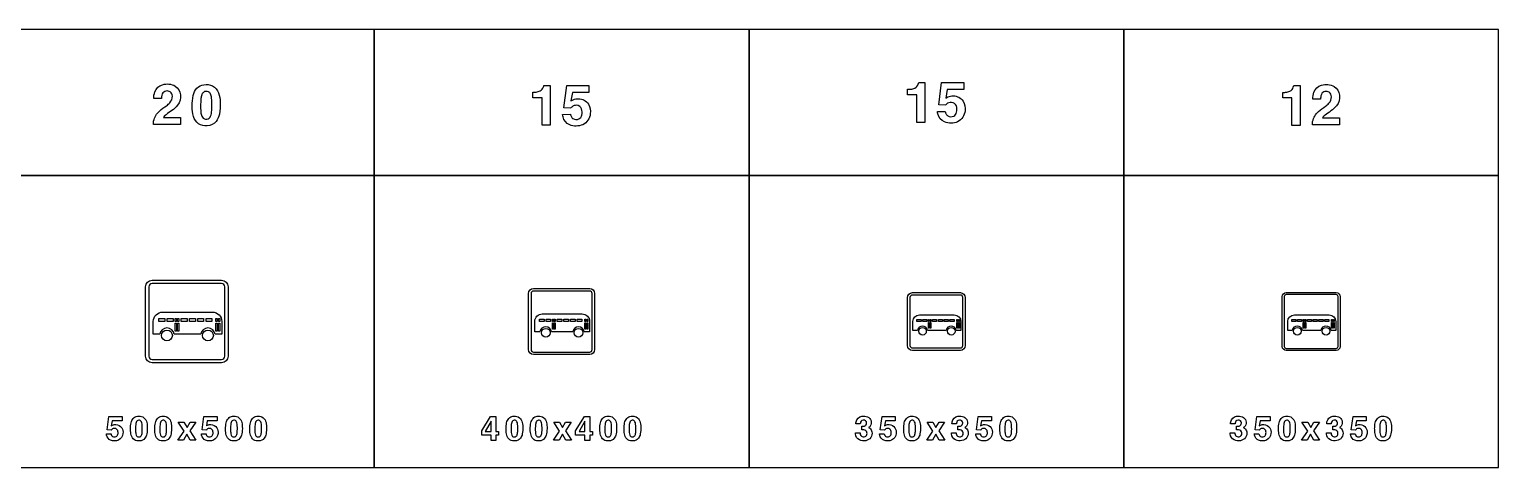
# Model space of a CAD drawing. Extents: x 0 to 18160, y 0 to 2655.
# Drawn here: x 9262 to 18160, y 0 to 2655 of the extents above; entities that cross this region are included whole.
import ezdxf

# ---------------------------------------------------------------- set-up
doc = ezdxf.new("R2010")
doc.units = 0
doc.header["$MEASUREMENT"] = 0

msp = doc.modelspace()

# ---------------------------------------------------------------- linework, layer by layer
for points in [[(9080, 1770), (11350, 1770), (11350, 2655), (9080, 2655)], [(11350, 1770), (13620, 1770), (13620, 2655), (11350, 2655)], [(13620, 1770), (15890, 1770), (15890, 2655), (13620, 2655)], [(15890, 1770), (18160, 1770), (18160, 2655), (15890, 2655)], [(9080, 0), (11350, 0), (11350, 1770), (9080, 1770)], [(11350, 0), (13620, 0), (13620, 1770), (11350, 1770)], [(13620, 0), (15890, 0), (15890, 1770), (13620, 1770)], [(15890, 0), (18160, 0), (18160, 1770), (15890, 1770)], [(10046.5, 884.808), (10046.5, 902.454), (10081.8, 902.454), (10081.8, 884.808)], [(10096.8, 884.808), (10096.8, 902.454), (10132.1, 902.454), (10132.1, 884.808)], [(10145.2, 884.808), (10145.2, 902.454), (10153, 902.454), (10153, 884.808)], [(10159.6, 884.808), (10159.6, 902.454), (10167.4, 902.454), (10167.4, 884.808)], [(10181.8, 884.808), (10181.8, 902.454), (10217.1, 902.454), (10217.1, 884.808)], [(10232.1, 884.808), (10232.1, 902.454), (10267.4, 902.454), (10267.4, 884.808)], [(10281.8, 884.808), (10281.8, 902.454), (10317.1, 902.454), (10317.1, 884.808)], [(10332.1, 884.808), (10332.1, 902.454), (10367.4, 902.454), (10367.4, 884.808)], [(10390.3, 884.808), (10390.3, 902.454), (10398.1, 902.454), (10398.1, 884.808)], [(10406.6, 884.808), (10406.6, 902.454), (10414.5, 902.454), (10414.5, 884.808)], [(12350.2, 884.846), (12350.2, 898.963), (12378.4, 898.963), (12378.4, 884.846)], [(12390.5, 884.846), (12390.5, 898.963), (12418.7, 898.963), (12418.7, 884.846)], [(12429.2, 884.846), (12429.2, 898.963), (12435.4, 898.963), (12435.4, 884.846)], [(12440.7, 884.846), (12440.7, 898.963), (12446.9, 898.963), (12446.9, 884.846)], [(12458.4, 884.846), (12458.4, 898.963), (12486.7, 898.963), (12486.7, 884.846)], [(12498.7, 884.846), (12498.7, 898.963), (12526.9, 898.963), (12526.9, 884.846)], [(12538.4, 884.846), (12538.4, 898.963), (12566.7, 898.963), (12566.7, 884.846)], [(12578.7, 884.846), (12578.7, 898.963), (12606.9, 898.963), (12606.9, 884.846)], [(12625.2, 884.846), (12625.2, 898.963), (12631.5, 898.963), (12631.5, 884.846)], [(12638.3, 884.846), (12638.3, 898.963), (12644.6, 898.963), (12644.6, 884.846)], [(14637.1, 884.865), (14637.1, 897.218), (14661.8, 897.218), (14661.8, 884.865)], [(14672.3, 884.865), (14672.3, 897.218), (14697, 897.218), (14697, 884.865)], [(14706.1, 884.865), (14706.1, 897.218), (14711.6, 897.218), (14711.6, 884.865)], [(14716.2, 884.865), (14716.2, 897.218), (14721.7, 897.218), (14721.7, 884.865)], [(14731.8, 884.865), (14731.8, 897.218), (14756.5, 897.218), (14756.5, 884.865)], [(14767, 884.865), (14767, 897.218), (14791.7, 897.218), (14791.7, 884.865)], [(14801.8, 884.865), (14801.8, 897.218), (14826.5, 897.218), (14826.5, 884.865)], [(14837, 884.865), (14837, 897.218), (14861.7, 897.218), (14861.7, 884.865)], [(14877.7, 884.865), (14877.7, 897.218), (14883.2, 897.218), (14883.2, 884.865)], [(14889.1, 884.865), (14889.1, 897.218), (14894.6, 897.218), (14894.6, 884.865)], [(16907.1, 884.865), (16907.1, 897.218), (16931.8, 897.218), (16931.8, 884.865)], [(16942.3, 884.865), (16942.3, 897.218), (16967, 897.218), (16967, 884.865)], [(16976.1, 884.865), (16976.1, 897.218), (16981.6, 897.218), (16981.6, 884.865)], [(16986.2, 884.865), (16986.2, 897.218), (16991.7, 897.218), (16991.7, 884.865)], [(17001.8, 884.865), (17001.8, 897.218), (17026.5, 897.218), (17026.5, 884.865)], [(17037, 884.865), (17037, 897.218), (17061.7, 897.218), (17061.7, 884.865)], [(17071.8, 884.865), (17071.8, 897.218), (17096.5, 897.218), (17096.5, 884.865)], [(17107, 884.865), (17107, 897.218), (17131.7, 897.218), (17131.7, 884.865)], [(17147.7, 884.865), (17147.7, 897.218), (17153.2, 897.218), (17153.2, 884.865)], [(17159.1, 884.865), (17159.1, 897.218), (17164.6, 897.218), (17164.6, 884.865)], [(10145.2, 827.199), (10145.2, 875.635), (10153, 875.635), (10153, 827.199)], [(10159.6, 827.199), (10159.6, 875.635), (10167.4, 875.635), (10167.4, 827.199)], [(10390.3, 827.199), (10390.3, 875.635), (10398.1, 875.635), (10398.1, 827.199)], [(10406.6, 827.199), (10406.6, 875.635), (10414.5, 875.635), (10414.5, 827.199)], [(12429.2, 838.759), (12429.2, 877.508), (12435.4, 877.508), (12435.4, 838.759)], [(12440.7, 838.759), (12440.7, 877.508), (12446.9, 877.508), (12446.9, 838.759)], [(12625.2, 838.759), (12625.2, 877.508), (12631.5, 877.508), (12631.5, 838.759)], [(12638.3, 838.759), (12638.3, 877.508), (12644.6, 877.508), (12644.6, 838.759)], [(14706.1, 844.539), (14706.1, 878.444), (14711.6, 878.444), (14711.6, 844.539)], [(14716.2, 844.539), (14716.2, 878.444), (14721.7, 878.444), (14721.7, 844.539)], [(14877.7, 844.539), (14877.7, 878.444), (14883.2, 878.444), (14883.2, 844.539)], [(14889.1, 844.539), (14889.1, 878.444), (14894.6, 878.444), (14894.6, 844.539)], [(16976.1, 844.539), (16976.1, 878.444), (16981.6, 878.444), (16981.6, 844.539)], [(16986.2, 844.539), (16986.2, 878.444), (16991.7, 878.444), (16991.7, 844.539)], [(17147.7, 844.539), (17147.7, 878.444), (17153.2, 878.444), (17153.2, 844.539)], [(17159.1, 844.539), (17159.1, 878.444), (17164.6, 878.444), (17164.6, 844.539)], [(10198.2, 221.797), (10163.1, 276.346), (10197.9, 276.346), (10216.2, 242.294), (10234.9, 276.346), (10269, 276.346), (10233.5, 222.318), (10270, 166.299), (10235.4, 166.299), (10215.6, 202.389), (10195.2, 166.299), (10161, 166.299)], [(12001, 222.096), (12055.2, 309.963), (12087.1, 309.963), (12087.1, 219.228), (12103.3, 219.228), (12103.3, 196.409), (12087.1, 196.409), (12087.1, 165.058), (12058.6, 165.058), (12058.6, 196.409), (12001, 196.409)], [(12058.6, 280.769), (12022.6, 219.228), (12058.6, 219.228)], [(12472.5, 221.797), (12437.4, 276.346), (12472.2, 276.346), (12490.5, 242.294), (12509.2, 276.346), (12543.3, 276.346), (12507.8, 222.318), (12544.3, 166.299), (12509.7, 166.299), (12489.9, 202.389), (12469.5, 166.299), (12435.3, 166.299)], [(12569, 222.114), (12623.3, 309.981), (12655.1, 309.981), (12655.1, 219.246), (12671.3, 219.246), (12671.3, 196.427), (12655.1, 196.427), (12655.1, 165.076), (12626.6, 165.076), (12626.6, 196.427), (12569, 196.427)], [(12626.6, 280.787), (12590.6, 219.246), (12626.6, 219.246)], [(14734.2, 221.783), (14699.1, 276.332), (14733.9, 276.332), (14752.1, 242.28), (14770.8, 276.333), (14805, 276.333), (14769.4, 222.304), (14806, 166.285), (14771.4, 166.285), (14751.6, 202.375), (14731.2, 166.285), (14697, 166.285)], [(17004.2, 221.783), (16969.1, 276.332), (17003.9, 276.332), (17022.1, 242.28), (17040.8, 276.333), (17075, 276.333), (17039.4, 222.304), (17076, 166.285), (17041.4, 166.285), (17021.6, 202.375), (17001.2, 166.285), (16967, 166.285)]]:
    msp.add_lwpolyline(points, close=True)
for points in [[(10012.9, 2078.85, -0.0640343), (10014.2, 2099.78, -0.161687), (10050, 2160.33, -0.0283718), (10091.8, 2192.71, 0.0545111), (10112.7, 2210.64, 0.192461), (10127.7, 2250.18, 0.234238), (10114.1, 2276.56, 0.196223), (10088.8, 2281.34, 0.252425), (10066.8, 2264.16, 0.0856617), (10062.7, 2247.14, 0.0202329), (10062, 2235.45), (10015.3, 2235.45, -0.0983795), (10021.4, 2276.76, -0.245047), (10067.6, 2319.89, -0.207102), (10144.5, 2311.55, -0.233443), (10177, 2259.22, -0.20961), (10158.8, 2195.04, -0.0785124), (10124.9, 2163.57, 0.0107372), (10089.1, 2137.78, 0.0665092), (10073.2, 2121.74), (10177.7, 2121.74), (10177.7, 2078.85)], [(10247.9, 2191.49, -0.0563084), (10253.9, 2254.33, -0.130301), (10276.1, 2298.12, -0.174843), (10317.9, 2319.53, -0.147552), (10371, 2312.9, -0.192146), (10407.8, 2269.73, -0.0833996), (10417.1, 2212.7, -0.0545507), (10412.1, 2141.92, -0.116773), (10393, 2097.85, -0.221099), (10338.1, 2070.16, -0.162564), (10286.7, 2082.68, -0.174743), (10255.4, 2128.1, -0.0640867), (10247.9, 2186.79)], [(12310.9, 2274.45), (12324.1, 2274.45, 0.0261527), (12330.1, 2275.12, 0.0824327), (12354.9, 2282.34, 0.211118), (12374.9, 2306.08, 0.0230957), (12377.6, 2315.99), (12415.7, 2315.99), (12415.7, 2074.01), (12367.1, 2074.01), (12367.1, 2241.03), (12310.9, 2241.03)], [(12491, 2139), (12538, 2140.78, 0.0452719), (12544.4, 2124.55, 0.0567733), (12549.1, 2117.67, 0.070207), (12553.5, 2114.2, 0.264984), (12589.6, 2112.3, 0.20748), (12607, 2135.41, 0.147389), (12605.8, 2173.44, 0.308532), (12576.4, 2194.85, 0.215743), (12546.7, 2184.62, 0.028781), (12541.3, 2178.38), (12498.7, 2180.39), (12516.5, 2315.07), (12650.5, 2315.07), (12650.5, 2273.2), (12550.1, 2273.2), (12541.1, 2221.19, -0.0211252), (12554.1, 2228.73, -0.121371), (12587.4, 2234.58, -0.244671), (12647.2, 2202.63, -0.173069), (12658.8, 2143.5, -0.256779), (12613.6, 2077.51, -0.199585), (12534, 2076.44, -0.245625), (12493.7, 2125.34, -0.0170062)], [(14580.9, 2291.94), (14594, 2291.94, 0.0261527), (14600.1, 2292.61, 0.0824327), (14624.9, 2299.84, 0.211118), (14644.9, 2323.58, 0.0230957), (14647.6, 2333.49), (14685.7, 2333.49), (14685.7, 2091.51), (14637.1, 2091.51), (14637.1, 2258.53), (14580.9, 2258.53)], [(14761, 2156.5), (14808, 2158.28, 0.0452719), (14814.4, 2142.04, 0.0567733), (14819.1, 2135.17, 0.070207), (14823.5, 2131.7, 0.264984), (14859.6, 2129.8, 0.20748), (14877, 2152.9, 0.147389), (14875.8, 2190.94, 0.308532), (14846.4, 2212.34, 0.215743), (14816.7, 2202.11, 0.028781), (14811.3, 2195.87), (14768.7, 2197.89), (14786.5, 2332.56), (14920.5, 2332.56), (14920.5, 2290.7), (14820.1, 2290.7), (14811.1, 2238.69, -0.0211252), (14824, 2246.23, -0.121371), (14857.4, 2252.08, -0.244671), (14917.2, 2220.12, -0.173069), (14928.7, 2161, -0.256779), (14883.6, 2095.01, -0.199585), (14804, 2093.94, -0.245625), (14763.7, 2142.83, -0.0170062)], [(16852.4, 2273.43), (16865.5, 2273.43, 0.0261527), (16871.5, 2274.1, 0.0824327), (16896.4, 2281.32, 0.211118), (16916.4, 2305.06, 0.0230957), (16919, 2314.97), (16957.1, 2314.97), (16957.1, 2072.99), (16908.5, 2072.99), (16908.5, 2240.01), (16852.4, 2240.01)], [(17032.5, 2075.98, -0.0640343), (17033.8, 2096.92, -0.161687), (17069.6, 2157.46, -0.0283718), (17111.4, 2189.85, 0.0545111), (17132.3, 2207.78, 0.192461), (17147.3, 2247.31, 0.234238), (17133.7, 2273.69, 0.196223), (17108.4, 2278.47, 0.252425), (17086.4, 2261.29, 0.0856617), (17082.3, 2244.27, 0.0202329), (17081.6, 2232.58), (17034.9, 2232.58, -0.0983795), (17041, 2273.89, -0.245047), (17087.1, 2317.02, -0.207102), (17164.1, 2308.69, -0.233443), (17196.6, 2256.36, -0.20961), (17178.4, 2192.18, -0.0785124), (17144.5, 2160.7, 0.0107372), (17108.7, 2134.91, 0.0665092), (17092.8, 2118.88), (17197.3, 2118.88), (17197.3, 2075.98)], [(10299.2, 2160.96, 0.0124589), (10299.8, 2154.64, 0.0668192), (10305.4, 2129.25, 0.615362), (10356.3, 2123.64, 0.0726881), (10361.7, 2136.67, 0.0588562), (10366.4, 2173.95, 0.0389037), (10364.8, 2240.94, 0.084671), (10358.2, 2264.28, 0.156013), (10346.8, 2276.44, 0.143208), (10331, 2279.4, 0.172584), (10315.3, 2273.2, 0.132565), (10305.3, 2257.64, 0.0498315), (10300.8, 2235.92, 0.0368731)], [(10005, 635, -0.414213), (9965, 675), (9965, 1095, -0.414213), (10005, 1135), (10425, 1135, -0.414213), (10465, 1095), (10465, 675, -0.414213), (10425, 635)], [(10005, 655), (10425, 655, 0.414213), (10445, 675), (10445, 1095, 0.414213), (10425, 1115), (10005, 1115, 0.414213), (9985, 1095), (9985, 675, 0.414213)], [(12315, 685, -0.414213), (12285, 715), (12285, 1055, -0.414213), (12315, 1085), (12655, 1085, -0.414213), (12685, 1055), (12685, 715, -0.414213), (12655, 685)], [(12315, 700), (12655, 700, 0.414213), (12670, 715), (12670, 1055, 0.414213), (12655, 1070), (12315, 1070, 0.414213), (12300, 1055), (12300, 715, 0.414213)], [(14610, 710, -0.414213), (14580, 740), (14580, 1030, -0.414213), (14610, 1060), (14900, 1060, -0.414213), (14930, 1030), (14930, 740, -0.414213), (14900, 710)], [(14610, 725), (14900, 725, 0.414213), (14915, 740), (14915, 1030, 0.414213), (14900, 1045), (14610, 1045, 0.414213), (14595, 1030), (14595, 740, 0.414213)], [(16874, 710, -0.414213), (16850, 734), (16850, 1036, -0.414213), (16874, 1060), (17176, 1060, -0.414213), (17200, 1036), (17200, 734, -0.414213), (17176, 710)], [(16874, 722), (17176, 722, 0.414213), (17188, 734), (17188, 1036, 0.414213), (17176, 1048), (16874, 1048, 0.414213), (16862, 1036), (16862, 734, 0.414213)], [(10386.7, 808.312, 0.862339), (10299.3, 808.308), (10298.8, 808.306), (10138.6, 808.309, 0.862339), (10051.2, 808.308), (10011.9, 808.305), (10011.9, 885.234, -0.413958), (10069, 942.362), (10369.9, 942.362, -0.413931), (10427, 885.234), (10426.9, 808.305)], [(12622.4, 823.65, 0.862339), (12552.3, 823.646), (12423.9, 823.647, 0.862339), (12354, 823.646), (12322.5, 823.644), (12322.5, 885.187, -0.413958), (12368.2, 930.889), (12608.9, 930.889, -0.413931), (12654.6, 885.187), (12654.5, 823.644)], [(14875.2, 831.318, 0.862339), (14813.8, 831.315), (14701.5, 831.316, 0.862339), (14640.3, 831.315), (14612.8, 831.314), (14612.8, 885.164, -0.413958), (14652.8, 925.153), (14863.4, 925.153, -0.413931), (14903.4, 885.164), (14903.3, 831.314)], [(17145.2, 831.318, 0.862339), (17083.8, 831.315), (16971.5, 831.316, 0.862339), (16910.3, 831.315), (16882.8, 831.314), (16882.8, 885.164, -0.413958), (16922.8, 925.153), (17133.4, 925.153, -0.413931), (17173.4, 885.164), (17173.3, 831.314)], [(10062, 800.625, -1), (10127.7, 800.625, -1)], [(10310.2, 800.625, -1), (10375.9, 800.625, -1)], [(12362.6, 817.5, -1), (12415.2, 817.5, -1)], [(12561.1, 817.5, -1), (12613.7, 817.5, -1)], [(14647.9, 825.938, -1), (14693.9, 825.938, -1)], [(14821.6, 825.938, -1), (14867.6, 825.938, -1)], [(16917.9, 825.938, -1), (16963.9, 825.938, -1)], [(17091.6, 825.938, -1), (17137.6, 825.938, -1)], [(9727.75, 203.882), (9755.92, 204.948, 0.0452719), (9759.76, 195.209, 0.0567733), (9762.6, 191.086, 0.070207), (9765.26, 189, 0.264984), (9786.87, 187.863, 0.20748), (9797.32, 201.726, 0.147389), (9796.63, 224.545, 0.308532), (9779, 237.389, 0.215743), (9761.13, 231.252, 0.028781), (9757.91, 227.507), (9732.34, 228.716), (9743.03, 309.522), (9823.46, 309.522), (9823.46, 284.403), (9763.2, 284.403), (9757.82, 253.195, -0.0211252), (9765.57, 257.721, -0.121371), (9785.57, 261.228, -0.244671), (9821.44, 242.057, -0.173069), (9828.39, 206.583, -0.256779), (9801.28, 166.986, -0.199585), (9753.55, 166.346, -0.245625), (9729.38, 195.683, -0.0170062)], [(9874.18, 234.284, -0.0563084), (9877.8, 271.986, -0.130301), (9891.12, 298.265, -0.174843), (9916.22, 311.109, -0.147552), (9948.09, 307.128, -0.192146), (9970.17, 281.228, -0.0833996), (9975.72, 247.01, -0.0545507), (9972.71, 204.545, -0.116773), (9961.26, 178.1, -0.221099), (9928.35, 161.488, -0.162564), (9897.47, 169, -0.174743), (9878.71, 196.251, -0.0640867), (9874.23, 231.464)], [(9905.01, 215.967, 0.0124589), (9905.32, 212.175, 0.0668192), (9908.68, 196.938, 0.615362), (9939.23, 193.574, 0.0726881), (9942.5, 201.393, 0.0588562), (9945.32, 223.763, 0.0389037), (9944.34, 263.953, 0.084671), (9940.39, 277.957, 0.156013), (9933.52, 285.256, 0.143208), (9924.08, 287.033, 0.172584), (9914.63, 283.313, 0.132565), (9908.66, 273.976, 0.0498315), (9905.93, 260.943, 0.0368731)], [(10020.9, 234.284, -0.0563084), (10024.6, 271.986, -0.130301), (10037.9, 298.265, -0.174843), (10063, 311.109, -0.147552), (10094.8, 307.128, -0.192146), (10116.9, 281.227, -0.0833996), (10122.5, 247.009, -0.0545507), (10119.5, 204.545, -0.116773), (10108, 178.1, -0.221099), (10075.1, 161.488, -0.162564), (10044.2, 169, -0.174743), (10025.5, 196.251, -0.0640867), (10021, 231.465)], [(10051.8, 215.967, 0.0124589), (10052.1, 212.175, 0.0668192), (10055.4, 196.938, 0.615362), (10086, 193.574, 0.0726881), (10089.2, 201.393, 0.0588562), (10092.1, 223.763, 0.0389037), (10091.1, 263.953, 0.084671), (10087.1, 277.957, 0.156013), (10080.3, 285.256, 0.143208), (10070.8, 287.033, 0.172584), (10061.4, 283.313, 0.132565), (10055.4, 273.976, 0.0498315), (10052.7, 260.943, 0.0368731)], [(10303.3, 203.891), (10331.5, 204.957, 0.0452719), (10335.3, 195.218, 0.0567733), (10338.2, 191.095, 0.070207), (10340.8, 189.009, 0.264984), (10362.4, 187.872, 0.20748), (10372.9, 201.735, 0.147389), (10372.2, 224.554, 0.308532), (10354.6, 237.398, 0.215743), (10336.7, 231.261, 0.028781), (10333.5, 227.517), (10307.9, 228.725), (10318.6, 309.531), (10399, 309.531), (10399, 284.412), (10338.8, 284.412), (10333.4, 253.204, -0.0211252), (10341.1, 257.73, -0.121371), (10361.1, 261.237, -0.244671), (10397, 242.066, -0.173069), (10404, 206.592, -0.256779), (10376.8, 166.995, -0.199585), (10329.1, 166.355, -0.245625), (10305, 195.692, -0.0170062)], [(10449.7, 234.285, -0.0563084), (10453.4, 271.986, -0.130301), (10466.7, 298.266, -0.174843), (10491.8, 311.109, -0.147552), (10523.7, 307.128, -0.192146), (10545.7, 281.228, -0.0833996), (10551.3, 247.01, -0.0545507), (10548.3, 204.545, -0.116773), (10536.8, 178.1, -0.221099), (10503.9, 161.488, -0.162564), (10473, 169, -0.174743), (10454.3, 196.251, -0.0640867), (10449.8, 231.465)], [(10480.6, 215.967, 0.0124589), (10480.9, 212.176, 0.0668192), (10484.3, 196.939, 0.615362), (10514.8, 193.574, 0.0726881), (10518.1, 201.394, 0.0588562), (10520.9, 223.763, 0.0389037), (10519.9, 263.953, 0.084671), (10516, 277.958, 0.156013), (10509.1, 285.256, 0.143208), (10499.7, 287.033, 0.172584), (10490.2, 283.313, 0.132565), (10484.2, 273.977, 0.0498315), (10481.5, 260.943, 0.0368731)], [(10596.5, 234.275, -0.0563084), (10600.1, 271.977, -0.130301), (10613.4, 298.256, -0.174843), (10638.5, 311.1, -0.147552), (10670.4, 307.119, -0.192146), (10692.5, 281.219, -0.0833996), (10698, 247.001, -0.0545507), (10695, 204.536, -0.116773), (10683.6, 178.091, -0.221099), (10650.7, 161.479, -0.162564), (10619.8, 168.991, -0.174743), (10601, 196.242, -0.0640867), (10596.5, 231.455)], [(10627.3, 215.958, 0.0124589), (10627.6, 212.166, 0.0668192), (10631, 196.929, 0.615362), (10661.5, 193.565, 0.0726881), (10664.8, 201.384, 0.0588562), (10667.6, 223.754, 0.0389037), (10666.7, 263.944, 0.084671), (10662.7, 277.948, 0.156013), (10655.8, 285.247, 0.143208), (10646.4, 287.024, 0.172584), (10636.9, 283.304, 0.132565), (10631, 273.967, 0.0498315), (10628.2, 260.934, 0.0368731)], [(12148.5, 234.285, -0.0563084), (12152.1, 271.986, -0.130301), (12165.4, 298.266, -0.174843), (12190.5, 311.109, -0.147552), (12222.4, 307.128, -0.192146), (12244.5, 281.228, -0.0833996), (12250, 247.01, -0.0545507), (12247, 204.545, -0.116773), (12235.6, 178.1, -0.221099), (12202.7, 161.489, -0.162564), (12171.8, 169, -0.174743), (12153, 196.252, -0.0640867), (12148.5, 231.465)], [(12179.3, 215.967, 0.0124589), (12179.6, 212.176, 0.0668192), (12183, 196.939, 0.615362), (12213.5, 193.574, 0.0726881), (12216.8, 201.394, 0.0588562), (12219.6, 223.763, 0.0389037), (12218.6, 263.953, 0.084671), (12214.7, 277.958, 0.156013), (12207.8, 285.256, 0.143208), (12198.4, 287.034, 0.172584), (12188.9, 283.313, 0.132565), (12183, 273.977, 0.0498315), (12180.2, 260.943, 0.0368731)], [(12295.2, 234.285, -0.0563084), (12298.9, 271.986, -0.130301), (12312.2, 298.266, -0.174843), (12337.3, 311.109, -0.147552), (12369.1, 307.128, -0.192146), (12391.2, 281.228, -0.0833996), (12396.8, 247.01, -0.0545507), (12393.8, 204.545, -0.116773), (12382.3, 178.1, -0.221099), (12349.4, 161.489, -0.162564), (12318.5, 169.001, -0.174743), (12299.8, 196.252, -0.0640867), (12295.3, 231.465)], [(12326.1, 215.967, 0.0124589), (12326.4, 212.176, 0.0668192), (12329.7, 196.939, 0.615362), (12360.3, 193.574, 0.0726881), (12363.5, 201.394, 0.0588562), (12366.4, 223.763, 0.0389037), (12365.4, 263.953, 0.084671), (12361.4, 277.958, 0.156013), (12354.6, 285.256, 0.143208), (12345.1, 287.034, 0.172584), (12335.7, 283.313, 0.132565), (12329.7, 273.977, 0.0498315), (12327, 260.943, 0.0368731)], [(12716.5, 234.285, -0.0563084), (12720.1, 271.986, -0.130301), (12733.4, 298.265, -0.174843), (12758.5, 311.109, -0.147552), (12790.4, 307.128, -0.192146), (12812.5, 281.228, -0.0833996), (12818, 247.01, -0.0545507), (12815, 204.545, -0.116773), (12803.6, 178.1, -0.221099), (12770.7, 161.488, -0.162564), (12739.8, 169, -0.174743), (12721, 196.251, -0.0640867), (12716.5, 231.465)], [(12747.3, 215.967, 0.0124589), (12747.6, 212.176, 0.0668192), (12751, 196.939, 0.615362), (12781.5, 193.574, 0.0726881), (12784.8, 201.394, 0.0588562), (12787.6, 223.763, 0.0389037), (12786.7, 263.953, 0.084671), (12782.7, 277.957, 0.156013), (12775.8, 285.256, 0.143208), (12766.4, 287.033, 0.172584), (12757, 283.313, 0.132565), (12751, 273.976, 0.0498315), (12748.3, 260.943, 0.0368731)], [(12863.2, 234.275, -0.0563084), (12866.9, 271.977, -0.130301), (12880.2, 298.256, -0.174843), (12905.3, 311.1, -0.147552), (12937.2, 307.119, -0.192146), (12959.2, 281.218, -0.0833996), (12964.8, 247, -0.0545507), (12961.8, 204.536, -0.116773), (12950.3, 178.091, -0.221099), (12917.4, 161.479, -0.162564), (12886.5, 168.991, -0.174743), (12867.8, 196.242, -0.0640867), (12863.3, 231.455)], [(12894.1, 215.958, 0.0124589), (12894.4, 212.166, 0.0668192), (12897.8, 196.929, 0.615362), (12928.3, 193.565, 0.0726881), (12931.6, 201.384, 0.0588562), (12934.4, 223.754, 0.0389037), (12933.4, 263.944, 0.084671), (12929.5, 277.948, 0.156013), (12922.6, 285.247, 0.143208), (12913.2, 287.024, 0.172584), (12903.7, 283.304, 0.132565), (12897.7, 273.967, 0.0498315), (12895, 260.934, 0.0368731)], [(14264.9, 210.618), (14292.7, 210.618, 0.0411845), (14294, 201.495, 0.335066), (14312.3, 186.329, 0.276505), (14331.4, 195.049, 0.158203), (14334.8, 207.49, 0.0878221), (14333, 217.04, 0.217575), (14321.9, 227.158, 0.0882727), (14309.1, 229.03), (14302.7, 229.03), (14302.7, 250.192, 0.0282129), (14314.4, 250.547, 0.50028), (14330.6, 277.846, 0.235001), (14319.5, 286.874, 0.165496), (14304.1, 285.5, 0.220849), (14295.5, 275.571, 0.055705), (14293.8, 264.647), (14266.9, 264.647, -0.0488003), (14268, 278.201, -0.30773), (14302.6, 310.902, -0.146685), (14338.2, 307.348, -0.469869), (14354.2, 251.684, -0.0891152), (14346.9, 244.623), (14344.4, 242.822, -0.0245333), (14351.1, 238.983, -0.202429), (14364.5, 216.969, -0.422325), (14326.8, 163.296, -0.154301), (14288.4, 167.609, -0.287878), (14265, 204.03, -0.0143877)], [(14410.5, 203.85), (14438.6, 204.916, 0.0452719), (14442.5, 195.177, 0.0567733), (14445.3, 191.054, 0.070207), (14448, 188.968, 0.264984), (14469.6, 187.831, 0.20748), (14480, 201.694, 0.147389), (14479.4, 224.513, 0.308532), (14461.7, 237.357, 0.215743), (14443.9, 231.219, 0.028781), (14440.6, 227.475), (14415.1, 228.684), (14425.7, 309.49), (14506.2, 309.49), (14506.2, 284.371), (14445.9, 284.371), (14440.5, 253.163, -0.0211252), (14448.3, 257.689, -0.121371), (14468.3, 261.196, -0.244671), (14504.2, 242.025, -0.173069), (14511.1, 206.551, -0.256779), (14484, 166.954, -0.199585), (14436.3, 166.314, -0.245625), (14412.1, 195.651, -0.0170062)], [(14556.9, 234.262, -0.0563084), (14560.5, 271.963, -0.130301), (14573.8, 298.243, -0.174843), (14598.9, 311.086, -0.147552), (14630.8, 307.105, -0.192146), (14652.9, 281.205, -0.0833996), (14658.4, 246.987, -0.0545507), (14655.4, 204.522, -0.116773), (14644, 178.077, -0.221099), (14611.1, 161.466, -0.162564), (14580.2, 168.977, -0.174743), (14561.4, 196.229, -0.0640867), (14556.9, 231.442)], [(14587.7, 215.944, 0.0124589), (14588, 212.153, 0.0668192), (14591.4, 196.916, 0.615362), (14621.9, 193.551, 0.0726881), (14625.2, 201.371, 0.0588562), (14628, 223.741, 0.0389037), (14627.1, 263.93, 0.084671), (14623.1, 277.935, 0.156013), (14616.2, 285.233, 0.143208), (14606.8, 287.011, 0.172584), (14597.3, 283.29, 0.132565), (14591.4, 273.954, 0.0498315), (14588.7, 260.921, 0.0368731)], [(14847.3, 210.654), (14875.2, 210.654, 0.0411845), (14876.4, 201.531, 0.335066), (14894.7, 186.365, 0.276505), (14913.9, 195.086, 0.158203), (14917.2, 207.527, 0.0878221), (14915.4, 217.076, 0.217575), (14904.3, 227.195, 0.0882727), (14891.6, 229.067), (14885.1, 229.067), (14885.1, 250.228, 0.0282129), (14896.8, 250.583, 0.50028), (14913, 277.882, 0.235001), (14901.9, 286.91, 0.165496), (14886.5, 285.536, 0.220849), (14878, 275.607, 0.055705), (14876.2, 264.683), (14849.4, 264.683, -0.0488003), (14850.4, 278.237, -0.30773), (14885, 310.939, -0.146685), (14920.7, 307.384, -0.469869), (14936.6, 251.721, -0.0891152), (14929.4, 244.659), (14926.8, 242.858, -0.0245333), (14933.5, 239.019, -0.202429), (14946.9, 217.005, -0.422325), (14909.3, 163.332, -0.154301), (14870.8, 167.645, -0.287878), (14847.4, 204.067, -0.0143877)], [(14992.9, 203.886), (15021.1, 204.953, 0.0452719), (15024.9, 195.213, 0.0567733), (15027.8, 191.09, 0.070207), (15030.4, 189.005, 0.264984), (15052, 187.867, 0.20748), (15062.5, 201.73, 0.147389), (15061.8, 224.55, 0.308532), (15044.2, 237.393, 0.215743), (15026.3, 231.256, 0.028781), (15023.1, 227.512), (14997.5, 228.72), (15008.2, 309.526), (15088.6, 309.526), (15088.6, 284.408), (15028.3, 284.408), (15023, 253.199, -0.0211252), (15030.7, 257.725, -0.121371), (15050.7, 261.232, -0.244671), (15086.6, 242.062, -0.173069), (15093.5, 206.588, -0.256779), (15066.4, 166.991, -0.199585), (15018.7, 166.351, -0.245625), (14994.5, 195.687, -0.0170062)], [(15139.3, 234.299, -0.0563084), (15143, 272, -0.130301), (15156.3, 298.28, -0.174843), (15181.4, 311.123, -0.147552), (15213.2, 307.142, -0.192146), (15235.3, 281.242, -0.0833996), (15240.9, 247.024, -0.0545507), (15237.9, 204.559, -0.116773), (15226.4, 178.114, -0.221099), (15193.5, 161.502, -0.162564), (15162.6, 169.014, -0.174743), (15143.9, 196.265, -0.0640867), (15139.4, 231.479)], [(15170.2, 215.981, 0.0124589), (15170.5, 212.19, 0.0668192), (15173.8, 196.953, 0.615362), (15204.4, 193.588, 0.0726881), (15207.6, 201.408, 0.0588562), (15210.5, 223.777, 0.0389037), (15209.5, 263.967, 0.084671), (15205.5, 277.972, 0.156013), (15198.7, 285.27, 0.143208), (15189.2, 287.047, 0.172584), (15179.8, 283.327, 0.132565), (15173.8, 273.99, 0.0498315), (15171.1, 260.957, 0.0368731)], [(16534.9, 210.618), (16562.7, 210.618, 0.0411845), (16564, 201.495, 0.335066), (16582.3, 186.329, 0.276505), (16601.4, 195.049, 0.158203), (16604.8, 207.49, 0.0878221), (16603, 217.04, 0.217575), (16591.9, 227.158, 0.0882727), (16579.1, 229.03), (16572.7, 229.03), (16572.7, 250.192, 0.0282129), (16584.4, 250.547, 0.50028), (16600.6, 277.846, 0.235001), (16589.5, 286.874, 0.165496), (16574.1, 285.5, 0.220849), (16565.5, 275.571, 0.055705), (16563.8, 264.647), (16536.9, 264.647, -0.0488003), (16538, 278.201, -0.30773), (16572.6, 310.902, -0.146685), (16608.2, 307.348, -0.469869), (16624.2, 251.684, -0.0891152), (16616.9, 244.623), (16614.4, 242.822, -0.0245333), (16621.1, 238.983, -0.202429), (16634.5, 216.969, -0.422325), (16596.8, 163.296, -0.154301), (16558.4, 167.609, -0.287878), (16535, 204.03, -0.0143877)], [(16680.5, 203.85), (16708.6, 204.916, 0.0452719), (16712.5, 195.177, 0.0567733), (16715.3, 191.054, 0.070207), (16718, 188.968, 0.264984), (16739.6, 187.831, 0.20748), (16750, 201.694, 0.147389), (16749.4, 224.513, 0.308532), (16731.7, 237.357, 0.215743), (16713.9, 231.219, 0.028781), (16710.6, 227.475), (16685.1, 228.684), (16695.7, 309.49), (16776.2, 309.49), (16776.2, 284.371), (16715.9, 284.371), (16710.5, 253.163, -0.0211252), (16718.3, 257.689, -0.121371), (16738.3, 261.196, -0.244671), (16774.2, 242.025, -0.173069), (16781.1, 206.551, -0.256779), (16754, 166.954, -0.199585), (16706.3, 166.314, -0.245625), (16682.1, 195.651, -0.0170062)], [(16826.9, 234.262, -0.0563084), (16830.5, 271.963, -0.130301), (16843.8, 298.243, -0.174843), (16868.9, 311.086, -0.147552), (16900.8, 307.105, -0.192146), (16922.9, 281.205, -0.0833996), (16928.4, 246.987, -0.0545507), (16925.4, 204.522, -0.116773), (16914, 178.077, -0.221099), (16881.1, 161.466, -0.162564), (16850.2, 168.977, -0.174743), (16831.4, 196.229, -0.0640867), (16826.9, 231.442)], [(16857.7, 215.944, 0.0124589), (16858, 212.153, 0.0668192), (16861.4, 196.916, 0.615362), (16891.9, 193.551, 0.0726881), (16895.2, 201.371, 0.0588562), (16898, 223.741, 0.0389037), (16897.1, 263.93, 0.084671), (16893.1, 277.935, 0.156013), (16886.2, 285.233, 0.143208), (16876.8, 287.011, 0.172584), (16867.3, 283.29, 0.132565), (16861.4, 273.954, 0.0498315), (16858.7, 260.921, 0.0368731)], [(17117.3, 210.654), (17145.2, 210.654, 0.0411845), (17146.4, 201.531, 0.335066), (17164.7, 186.365, 0.276505), (17183.9, 195.086, 0.158203), (17187.2, 207.527, 0.0878221), (17185.4, 217.076, 0.217575), (17174.3, 227.195, 0.0882727), (17161.6, 229.067), (17155.1, 229.067), (17155.1, 250.228, 0.0282129), (17166.8, 250.583, 0.50028), (17183, 277.882, 0.235001), (17171.9, 286.91, 0.165496), (17156.5, 285.536, 0.220849), (17148, 275.607, 0.055705), (17146.3, 264.683), (17119.4, 264.683, -0.0488003), (17120.4, 278.237, -0.30773), (17155, 310.939, -0.146685), (17190.7, 307.384, -0.469869), (17206.6, 251.721, -0.0891152), (17199.4, 244.659), (17196.8, 242.858, -0.0245333), (17203.5, 239.019, -0.202429), (17216.9, 217.005, -0.422325), (17179.3, 163.332, -0.154301), (17140.8, 167.645, -0.287878), (17117.4, 204.067, -0.0143877)], [(17262.9, 203.886), (17291.1, 204.953, 0.0452719), (17294.9, 195.213, 0.0567733), (17297.8, 191.09, 0.070207), (17300.4, 189.005, 0.264984), (17322, 187.867, 0.20748), (17332.5, 201.73, 0.147389), (17331.8, 224.55, 0.308532), (17314.2, 237.393, 0.215743), (17296.3, 231.256, 0.028781), (17293.1, 227.512), (17267.5, 228.72), (17278.2, 309.526), (17358.6, 309.526), (17358.6, 284.408), (17298.3, 284.408), (17293, 253.199, -0.0211252), (17300.7, 257.725, -0.121371), (17320.7, 261.232, -0.244671), (17356.6, 242.062, -0.173069), (17363.5, 206.588, -0.256779), (17336.4, 166.991, -0.199585), (17288.7, 166.351, -0.245625), (17264.5, 195.687, -0.0170062)], [(17409.3, 234.299, -0.0563084), (17413, 272, -0.130301), (17426.3, 298.28, -0.174843), (17451.4, 311.123, -0.147552), (17483.2, 307.142, -0.192146), (17505.3, 281.242, -0.0833996), (17510.9, 247.024, -0.0545507), (17507.9, 204.559, -0.116773), (17496.4, 178.114, -0.221099), (17463.5, 161.502, -0.162564), (17432.6, 169.014, -0.174743), (17413.9, 196.265, -0.0640867), (17409.4, 231.479)], [(17440.2, 215.981, 0.0124589), (17440.5, 212.19, 0.0668192), (17443.8, 196.953, 0.615362), (17474.4, 193.588, 0.0726881), (17477.6, 201.408, 0.0588562), (17480.5, 223.777, 0.0389037), (17479.5, 263.967, 0.084671), (17475.5, 277.972, 0.156013), (17468.7, 285.27, 0.143208), (17459.2, 287.047, 0.172584), (17449.8, 283.327, 0.132565), (17443.8, 273.99, 0.0498315), (17441.1, 260.957, 0.0368731)]]:
    msp.add_lwpolyline(points, format="xyb", close=True)

doc.saveas('drawing.dxf')
